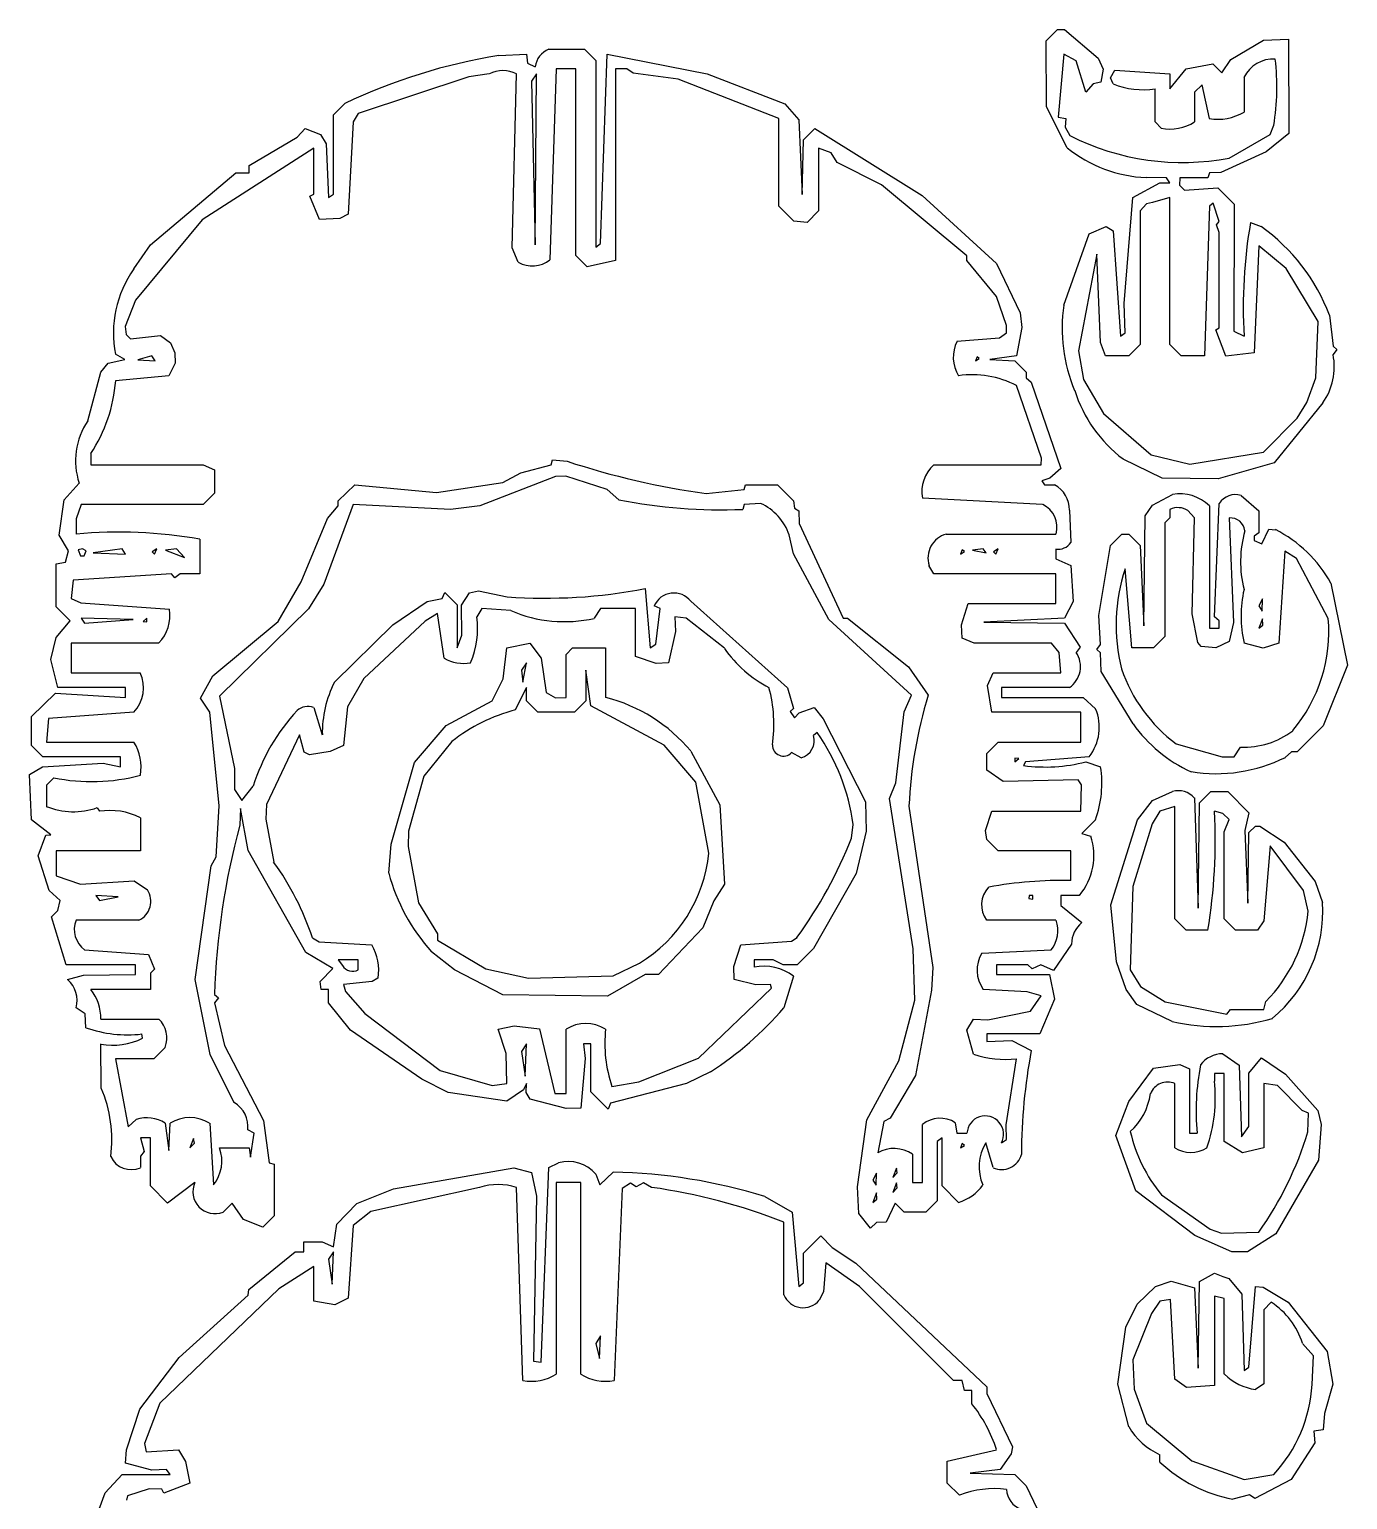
# Model space of a CAD drawing. Header units: millimetres. Extents: x 1.7 to 41.6, y 1.6 to 35.8.
# Drawn here: x 16.08 to 27.36, y 23.04 to 35.62 of the extents above; entities that cross this region are included whole.
import ezdxf

# ---------------------------------------------------------------- set-up
doc = ezdxf.new("R2010")
doc.units = ezdxf.units.MM
doc.linetypes.add('Continuous2', pattern=[0])
doc.layers.add('Unnamed Level 1', color=1, linetype='Continuous')

msp = doc.modelspace()

# ---------------------------------------------------------------- linework, layer by layer
at = {"layer": 'Unnamed Level 1', "color": 1, "linetype": 'Continuous2', "lineweight": -3}
for p, q in [((24.78, 35.526), (24.877, 35.623)), ((24.877, 35.623), (24.937, 35.623)), ((24.937, 35.623), (25.224, 35.377)), ((24.783, 34.961), (24.78, 35.526)), ((26.362, 35.365), (26.641, 35.531)), ((26.641, 35.531), (26.855, 35.539)), ((26.855, 35.539), (26.857, 34.732)), ((20.096, 35.4), (20.332, 35.412)), ((20.332, 35.412), (20.342, 35.334)), ((20.523, 35.454), (20.828, 35.454)), ((20.828, 35.454), (20.925, 35.357)), ((20.967, 33.79), (21.022, 35.412)), ((21.022, 35.412), (21.879, 35.242)), ((24.931, 35.411), (24.884, 34.872)), ((25.037, 35.354), (24.931, 35.411)), ((25.224, 35.377), (25.268, 35.284)), ((26.283, 35.251), (26.362, 35.365)), ((20.014, 35.242), (19.839, 35.217)), ((20.014, 35.242), (20.014, 35.242)), ((20.211, 33.753), (20.247, 35.242)), ((20.342, 35.334), (20.406, 35.304)), ((20.417, 35.243), (20.374, 35.179)), ((20.406, 33.779), (20.417, 35.243)), ((20.586, 35.285), (20.533, 33.651)), ((20.756, 35.285), (20.586, 35.285)), ((20.756, 33.687), (20.756, 35.285)), ((20.925, 35.357), (20.925, 33.76)), ((21.192, 35.285), (21.094, 35.285)), ((21.094, 35.285), (21.094, 33.645)), ((21.245, 35.249), (21.192, 35.285)), ((21.63, 35.197), (21.245, 35.249)), ((21.879, 35.242), (22.543, 34.985)), ((25.119, 35.085), (25.037, 35.354)), ((25.268, 35.284), (25.248, 35.172)), ((25.331, 35.209), (25.368, 35.274)), ((25.368, 35.274), (25.839, 35.242)), ((25.839, 35.115), (25.978, 35.285)), ((25.839, 35.242), (25.839, 35.115)), ((25.978, 35.285), (26.207, 35.327)), ((26.207, 35.327), (26.283, 35.251)), ((19.839, 35.217), (18.892, 34.903)), ((20.374, 35.179), (20.406, 33.779)), ((22.492, 34.861), (21.63, 35.197)), ((25.181, 35.157), (25.119, 35.085)), ((25.248, 35.172), (25.181, 35.157)), ((25.353, 35.157), (25.331, 35.209)), ((25.712, 34.831), (25.712, 35.115)), ((26.114, 35.149), (26.05, 35.085)), ((26.177, 34.861), (26.114, 35.149)), ((26.474, 35.212), (26.474, 34.916)), ((18.68, 34.891), (18.777, 34.988)), ((22.543, 34.985), (22.662, 34.849)), ((26.05, 35.085), (26.05, 34.831)), ((18.68, 34.213), (18.68, 34.891)), ((18.892, 34.903), (18.849, 34.831)), ((22.492, 34.111), (22.492, 34.861)), ((24.96, 34.61), (24.783, 34.961)), ((24.884, 34.872), (24.949, 34.861)), ((24.949, 34.861), (24.944, 34.787)), ((18.371, 34.701), (18.438, 34.776)), ((18.438, 34.776), (18.569, 34.723)), ((18.849, 34.831), (18.807, 34.041)), ((22.662, 34.849), (22.693, 34.211)), ((22.704, 34.679), (22.801, 34.776)), ((22.801, 34.776), (23.719, 34.202)), ((24.944, 34.787), (24.984, 34.714)), ((25.766, 34.776), (25.712, 34.831)), ((26.857, 34.732), (26.662, 34.576)), ((26.697, 34.724), (26.728, 34.802)), ((18.511, 34.607), (17.558, 33.992)), ((17.96, 34.459), (18.371, 34.701)), ((18.511, 34.213), (18.511, 34.607)), ((18.569, 34.723), (18.617, 34.643)), ((18.617, 34.643), (18.638, 34.183)), ((22.693, 34.211), (22.704, 34.679)), ((22.94, 34.568), (22.831, 34.607)), ((22.831, 34.607), (22.831, 34.069)), ((26.347, 34.522), (26.697, 34.724)), ((22.992, 34.483), (22.94, 34.568)), ((23.371, 34.293), (22.992, 34.483)), ((26.662, 34.576), (26.275, 34.397)), ((17.113, 33.778), (17.845, 34.395)), ((17.845, 34.395), (17.96, 34.395)), ((17.96, 34.395), (17.96, 34.459)), ((25.809, 34.353), (25.638, 34.355)), ((25.839, 34.31), (25.809, 34.353)), ((25.923, 34.353), (25.921, 34.291)), ((26.165, 34.353), (25.923, 34.353)), ((26.177, 34.395), (26.165, 34.353)), ((26.275, 34.397), (26.177, 34.395)), ((24.101, 33.684), (23.371, 34.293)), ((25.521, 34.183), (25.754, 34.309)), ((25.754, 34.309), (25.839, 34.31)), ((25.921, 34.291), (25.963, 34.246)), ((25.963, 34.246), (26.25, 34.268)), ((26.25, 34.268), (26.389, 34.128)), ((18.479, 34.195), (18.511, 34.213)), ((18.562, 33.995), (18.479, 34.195)), ((18.638, 34.183), (18.68, 34.213)), ((22.62, 33.981), (22.492, 34.111)), ((23.719, 34.202), (24.356, 33.62)), ((25.449, 33.277), (25.521, 34.183)), ((25.638, 34.131), (25.584, 34.069)), ((25.69, 34.141), (25.638, 34.131)), ((25.839, 34.183), (25.69, 34.141)), ((25.839, 32.925), (25.839, 34.183)), ((26.177, 34.111), (26.135, 32.828)), ((26.209, 34.136), (26.177, 34.111)), ((26.262, 33.98), (26.209, 34.136)), ((26.389, 34.128), (26.385, 33.041)), ((17.558, 33.992), (16.986, 33.306)), ((18.735, 34.004), (18.562, 33.995)), ((18.807, 34.041), (18.735, 34.004)), ((22.734, 33.971), (22.62, 33.981)), ((22.831, 34.069), (22.734, 33.971)), ((25.584, 34.069), (25.584, 32.925)), ((26.239, 33.95), (26.262, 33.98)), ((24.931, 33.264), (25.148, 33.872)), ((25.148, 33.872), (25.294, 33.937)), ((25.294, 33.937), (25.353, 33.899)), ((25.353, 33.899), (25.415, 32.997)), ((26.262, 33.886), (26.239, 33.95)), ((26.262, 33.069), (26.262, 33.886)), ((26.529, 33.971), (26.619, 33.935)), ((16.971, 33.573), (17.113, 33.778)), ((20.262, 33.63), (20.211, 33.753)), ((20.925, 33.76), (20.967, 33.79)), ((26.601, 33.772), (26.559, 32.855)), ((26.833, 33.576), (26.601, 33.772)), ((20.853, 33.59), (20.756, 33.687)), ((21.094, 33.645), (20.853, 33.59)), ((24.102, 33.645), (24.101, 33.684)), ((24.356, 33.336), (24.102, 33.645)), ((24.356, 33.62), (24.557, 33.198)), ((25.214, 33.698), (25.057, 32.871)), ((25.245, 32.942), (25.214, 33.698)), ((27.109, 33.124), (26.833, 33.576)), ((16.986, 33.306), (16.899, 33.079)), ((24.442, 33.088), (24.356, 33.336)), ((25.457, 33.027), (25.449, 33.277)), ((24.557, 33.198), (24.573, 33.072)), ((27.089, 32.641), (27.109, 33.124)), ((27.204, 33.177), (27.236, 32.912)), ((16.899, 33.079), (16.905, 33.011)), ((16.905, 33.011), (16.944, 32.976)), ((16.944, 32.976), (17.199, 33.004)), ((17.199, 33.004), (17.287, 32.94)), ((24.017, 32.955), (24.381, 32.984)), ((24.381, 32.984), (24.441, 33.027)), ((24.441, 33.027), (24.442, 33.088)), ((24.573, 33.072), (24.526, 32.828)), ((25.415, 32.997), (25.457, 33.027)), ((26.231, 33.051), (26.262, 33.069)), ((26.317, 32.827), (26.231, 33.051)), ((26.385, 33.041), (26.474, 32.997)), ((16.895, 32.799), (16.814, 32.843)), ((17.287, 32.94), (17.324, 32.855)), ((17.324, 32.855), (17.325, 32.766)), ((25.057, 32.871), (25.1, 32.626)), ((25.288, 32.828), (25.245, 32.942)), ((25.584, 32.925), (25.487, 32.828)), ((25.936, 32.828), (25.839, 32.925)), ((26.559, 32.855), (26.317, 32.827)), ((27.236, 32.912), (27.269, 32.883)), ((27.269, 32.883), (27.236, 32.84)), ((16.689, 32.688), (16.752, 32.765)), ((16.752, 32.765), (16.895, 32.799)), ((17.125, 32.828), (17.005, 32.796)), ((17.005, 32.796), (17.155, 32.785)), ((17.155, 32.785), (17.125, 32.828)), ((17.325, 32.766), (17.27, 32.658)), ((24.189, 32.822), (24.174, 32.785)), ((24.174, 32.785), (24.208, 32.806)), ((24.208, 32.806), (24.189, 32.822)), ((24.526, 32.828), (24.299, 32.798)), ((24.299, 32.798), (24.513, 32.785)), ((24.513, 32.785), (24.61, 32.688)), ((25.487, 32.828), (25.288, 32.828)), ((26.135, 32.828), (25.936, 32.828)), ((16.577, 32.273), (16.689, 32.688)), ((17.27, 32.658), (16.816, 32.616)), ((24.61, 32.688), (24.609, 32.642)), ((24.609, 32.642), (24.653, 32.604)), ((24.653, 32.604), (24.907, 31.866)), ((25.1, 32.626), (25.27, 32.337)), ((27.011, 32.429), (27.089, 32.641)), ((24.74, 31.954), (24.526, 32.574)), ((27.148, 32.426), (26.731, 31.913)), ((26.928, 32.295), (27.011, 32.429)), ((25.27, 32.337), (25.679, 31.982)), ((26.64, 32.005), (26.928, 32.295)), ((16.604, 31.993), (16.604, 31.896)), ((25.679, 31.982), (26.01, 31.903)), ((26.01, 31.903), (26.64, 32.005)), ((16.604, 31.896), (17.566, 31.896)), ((17.566, 31.896), (17.663, 31.854)), ((17.663, 31.854), (17.663, 31.654)), ((20.285, 31.827), (20.544, 31.896)), ((20.544, 31.896), (20.556, 31.938)), ((20.556, 31.938), (20.68, 31.927)), ((23.818, 31.896), (24.737, 31.896)), ((24.737, 31.896), (24.74, 31.954)), ((24.907, 31.866), (24.812, 31.781)), ((25.774, 31.782), (25.439, 31.946)), ((26.731, 31.913), (26.251, 31.777)), ((16.376, 31.597), (16.504, 31.739)), ((18.722, 31.587), (18.862, 31.726)), ((18.862, 31.726), (19.562, 31.659)), ((19.562, 31.659), (20.13, 31.745)), ((20.581, 31.795), (19.934, 31.546)), ((20.13, 31.745), (20.285, 31.827)), ((20.67, 31.799), (20.581, 31.795)), ((21.022, 31.684), (20.67, 31.799)), ((22.196, 31.684), (22.208, 31.726)), ((22.208, 31.726), (22.48, 31.726)), ((22.48, 31.726), (22.619, 31.587)), ((24.812, 31.781), (24.742, 31.758)), ((24.742, 31.758), (24.767, 31.726)), ((24.767, 31.726), (24.852, 31.726)), ((26.251, 31.777), (25.774, 31.782)), ((16.332, 31.295), (16.376, 31.597)), ((17.663, 31.654), (17.566, 31.557)), ((18.722, 31.545), (18.722, 31.587)), ((21.124, 31.597), (21.022, 31.684)), ((21.87, 31.65), (22.196, 31.684)), ((22.619, 31.587), (22.625, 31.526)), ((24.75, 31.557), (23.721, 31.612)), ((25.691, 31.552), (25.86, 31.642)), ((26.449, 31.633), (26.601, 31.502)), ((16.52, 31.557), (16.477, 31.434)), ((17.566, 31.557), (16.52, 31.557)), ((18.849, 31.557), (18.599, 30.876)), ((18.628, 31.437), (18.722, 31.545)), ((19.682, 31.513), (18.849, 31.557)), ((19.934, 31.546), (19.682, 31.513)), ((22.196, 31.557), (22.183, 31.515)), ((22.335, 31.566), (22.196, 31.557)), ((22.625, 31.526), (22.662, 31.502)), ((22.662, 31.502), (22.667, 31.395)), ((24.98, 31.508), (24.98, 31.508)), ((24.98, 31.508), (24.991, 31.231)), ((25.616, 30.517), (25.627, 31.46)), ((25.627, 31.46), (25.691, 31.552)), ((25.839, 31.515), (25.839, 31.442)), ((26.05, 31.444), (25.994, 31.505)), ((26.177, 31.545), (26.177, 30.498)), ((26.22, 30.595), (26.262, 31.566)), ((26.601, 31.502), (26.601, 31.315)), ((16.477, 31.434), (16.477, 31.303)), ((18.405, 30.896), (18.628, 31.437)), ((22.667, 31.395), (23.043, 30.583)), ((25.839, 31.442), (25.796, 31.4)), ((25.796, 31.4), (25.796, 30.426)), ((26.029, 30.62), (26.05, 31.444)), ((26.347, 31.442), (26.383, 30.546)), ((26.625, 31.219), (26.686, 31.345)), ((26.686, 31.345), (26.742, 31.341)), ((16.412, 31.16), (16.332, 31.295)), ((17.536, 31.26), (17.536, 30.964)), ((22.617, 31.135), (22.581, 31.296)), ((23.924, 31.303), (24.864, 31.303)), ((25.23, 30.608), (25.33, 31.206)), ((25.33, 31.206), (25.427, 31.303)), ((25.427, 31.303), (25.487, 31.303)), ((25.487, 31.303), (25.584, 31.206)), ((25.584, 31.206), (25.616, 30.517)), ((26.56, 31.286), (26.559, 31.248)), ((26.559, 31.248), (26.625, 31.219)), ((26.601, 31.315), (26.56, 31.286)), ((16.386, 31.062), (16.412, 31.16)), ((16.532, 31.176), (16.495, 31.168)), ((16.495, 31.168), (16.515, 31.118)), ((16.515, 31.118), (16.548, 31.116)), ((16.564, 31.16), (16.532, 31.176)), ((16.548, 31.116), (16.564, 31.16)), ((16.871, 31.176), (16.624, 31.144)), ((16.624, 31.144), (16.901, 31.133)), ((16.901, 31.133), (16.871, 31.176)), ((17.168, 31.176), (17.129, 31.153)), ((17.129, 31.153), (17.149, 31.133)), ((17.149, 31.133), (17.168, 31.176)), ((17.337, 31.176), (17.244, 31.165)), ((17.244, 31.165), (17.405, 31.102)), ((17.405, 31.102), (17.337, 31.176)), ((22.92, 30.573), (22.617, 31.135)), ((24.062, 31.17), (24.047, 31.133)), ((24.047, 31.133), (24.081, 31.154)), ((24.081, 31.154), (24.062, 31.17)), ((24.241, 31.176), (24.149, 31.165)), ((24.149, 31.165), (24.267, 31.144)), ((24.267, 31.144), (24.241, 31.176)), ((24.368, 31.176), (24.33, 31.153)), ((24.33, 31.153), (24.349, 31.133)), ((24.349, 31.133), (24.368, 31.176)), ((24.864, 31.176), (24.864, 31.091)), ((24.864, 31.091), (24.991, 31.036)), ((26.823, 31.156), (26.771, 30.37)), ((26.922, 31.094), (26.823, 31.156)), ((27.194, 30.582), (26.922, 31.094)), ((16.308, 31.049), (16.386, 31.062)), ((16.308, 30.68), (16.308, 31.049)), ((17.295, 30.964), (16.453, 30.91)), ((17.322, 30.929), (17.295, 30.964)), ((17.367, 30.964), (17.322, 30.929)), ((17.536, 30.964), (17.367, 30.964)), ((23.818, 30.964), (23.777, 31.034)), ((24.864, 30.964), (23.818, 30.964)), ((24.864, 30.71), (24.864, 30.964)), ((24.991, 31.036), (25.01, 30.728)), ((25.512, 30.329), (25.457, 31.006)), ((16.453, 30.91), (16.435, 30.752)), ((18.206, 30.554), (18.405, 30.896)), ((18.599, 30.876), (18.467, 30.664)), ((21.349, 30.837), (21.391, 30.329)), ((27.217, 30.883), (27.36, 30.181)), ((16.435, 30.752), (16.519, 30.714)), ((16.519, 30.714), (17.276, 30.661)), ((19.189, 30.528), (19.483, 30.728)), ((19.483, 30.728), (19.612, 30.753)), ((19.612, 30.753), (19.633, 30.803)), ((19.633, 30.803), (19.739, 30.697)), ((19.776, 30.695), (19.844, 30.802)), ((19.844, 30.802), (19.921, 30.818)), ((19.921, 30.818), (20.166, 30.767)), ((21.739, 30.729), (22.565, 29.989)), ((24.055, 30.528), (24.114, 30.71)), ((24.114, 30.71), (24.864, 30.71)), ((25.01, 30.728), (24.937, 30.583)), ((26.633, 30.748), (26.601, 30.689)), ((26.629, 30.644), (26.633, 30.748)), ((16.426, 30.562), (16.308, 30.68)), ((16.966, 30.572), (16.52, 30.583)), ((16.52, 30.583), (16.55, 30.54)), ((17.083, 30.583), (17.051, 30.554)), ((17.084, 30.552), (17.083, 30.583)), ((18.467, 30.664), (17.706, 29.917)), ((19.57, 30.625), (19.464, 30.559)), ((19.627, 30.241), (19.57, 30.625)), ((19.739, 30.697), (19.739, 30.329)), ((19.779, 30.438), (19.776, 30.695)), ((19.951, 30.667), (19.908, 30.595)), ((20.199, 30.649), (19.951, 30.667)), ((20.967, 30.667), (20.913, 30.583)), ((21.264, 30.667), (20.967, 30.667)), ((21.264, 30.256), (21.264, 30.667)), ((21.476, 30.667), (21.425, 30.689)), ((21.44, 30.36), (21.476, 30.667)), ((21.7, 30.583), (21.603, 30.595)), ((21.603, 30.595), (21.608, 30.47)), ((22.027, 30.326), (21.7, 30.583)), ((23.043, 30.583), (23.079, 30.583)), ((23.079, 30.583), (23.603, 30.166)), ((24.937, 30.583), (24.248, 30.551)), ((25.246, 30.359), (25.23, 30.608)), ((26.077, 30.375), (26.029, 30.62)), ((26.262, 30.562), (26.22, 30.595)), ((26.601, 30.689), (26.629, 30.644)), ((26.633, 30.578), (26.601, 30.498)), ((26.634, 30.525), (26.633, 30.578)), ((16.307, 30.418), (16.426, 30.562)), ((16.55, 30.54), (16.966, 30.572)), ((17.051, 30.554), (17.084, 30.552)), ((17.649, 30.09), (18.206, 30.554)), ((18.689, 30.036), (19.189, 30.528)), ((19.464, 30.559), (18.939, 30.067)), ((21.608, 30.47), (21.548, 30.202)), ((23.627, 29.926), (22.92, 30.573)), ((24.06, 30.413), (24.055, 30.528)), ((24.248, 30.551), (24.937, 30.54)), ((24.937, 30.54), (25.07, 30.335)), ((26.177, 30.498), (26.262, 30.498)), ((26.262, 30.498), (26.262, 30.562)), ((26.383, 30.546), (26.347, 30.383)), ((26.601, 30.498), (26.634, 30.525)), ((16.26, 30.23), (16.307, 30.418)), ((17.185, 30.371), (16.435, 30.371)), ((16.435, 30.371), (16.435, 30.117)), ((19.739, 30.329), (19.779, 30.438)), ((20.134, 30.065), (20.163, 30.329)), ((20.163, 30.329), (20.362, 30.371)), ((20.362, 30.371), (20.458, 30.243)), ((20.671, 30.274), (20.726, 30.329)), ((20.726, 30.329), (21.01, 30.329)), ((21.01, 30.329), (21.01, 29.905)), ((21.391, 30.329), (21.44, 30.36)), ((24.165, 30.371), (24.06, 30.413)), ((24.826, 30.371), (24.165, 30.371)), ((24.892, 30.291), (24.826, 30.371)), ((25.07, 30.335), (25.037, 30.29)), ((25.213, 30.316), (25.246, 30.359)), ((25.699, 30.329), (25.512, 30.329)), ((25.796, 30.426), (25.699, 30.329)), ((26.108, 30.342), (26.077, 30.375)), ((26.233, 30.33), (26.108, 30.342)), ((26.347, 30.383), (26.233, 30.33)), ((26.636, 30.327), (26.474, 30.37)), ((26.771, 30.37), (26.636, 30.327)), ((16.32, 29.99), (16.26, 30.23)), ((20.332, 30.202), (20.29, 30.138)), ((20.3, 30.036), (20.332, 30.202)), ((20.458, 30.243), (20.501, 29.947)), ((20.671, 29.905), (20.671, 30.274)), ((21.442, 30.197), (21.264, 30.256)), ((21.548, 30.202), (21.442, 30.197)), ((24.907, 30.117), (24.892, 30.291)), ((25.246, 30.286), (25.213, 30.316)), ((25.25, 30.127), (25.246, 30.286)), ((16.435, 30.117), (17.028, 30.117)), ((17.543, 29.899), (17.649, 30.09)), ((20.29, 30.138), (20.3, 30.036)), ((20.84, 30.138), (20.84, 29.875)), ((20.883, 29.833), (20.84, 30.138)), ((23.603, 30.166), (23.769, 29.924)), ((24.278, 30.008), (24.326, 30.117)), ((24.326, 30.117), (24.907, 30.117)), ((25.524, 29.68), (25.25, 30.127)), ((27.36, 30.181), (27.152, 29.663)), ((16.901, 29.99), (16.32, 29.99)), ((16.901, 29.905), (16.901, 29.99)), ((18.939, 30.067), (18.8, 29.824)), ((20.04, 29.877), (20.134, 30.065)), ((20.332, 29.99), (20.236, 29.799)), ((20.332, 29.875), (20.332, 29.99)), ((22.565, 29.989), (22.619, 29.812)), ((24.314, 29.778), (24.278, 30.008)), ((24.979, 29.99), (24.398, 29.99)), ((24.398, 29.99), (24.398, 29.905)), ((16.096, 29.741), (16.302, 29.941)), ((16.302, 29.941), (16.901, 29.905)), ((17.621, 29.778), (17.543, 29.899)), ((17.706, 29.917), (17.833, 29.296)), ((18.8, 29.824), (18.765, 29.494)), ((19.644, 29.665), (20.04, 29.877)), ((20.429, 29.778), (20.332, 29.875)), ((20.501, 29.947), (20.58, 29.903)), ((20.58, 29.903), (20.671, 29.905)), ((20.84, 29.875), (20.743, 29.778)), ((21.511, 29.498), (20.883, 29.833)), ((23.566, 29.781), (23.627, 29.926)), ((24.398, 29.905), (25.098, 29.905)), ((25.098, 29.905), (25.203, 29.808)), ((16.096, 29.494), (16.096, 29.741)), ((16.241, 29.724), (16.223, 29.524)), ((16.973, 29.778), (16.241, 29.724)), ((17.703, 28.977), (17.621, 29.778)), ((18.511, 29.82), (18.585, 29.586)), ((20.743, 29.778), (20.429, 29.778)), ((22.619, 29.812), (22.59, 29.784)), ((22.59, 29.784), (22.625, 29.732)), ((22.625, 29.732), (22.665, 29.773)), ((22.665, 29.773), (22.795, 29.82)), ((22.795, 29.82), (22.872, 29.721)), ((22.872, 29.721), (23.234, 29.011)), ((23.493, 29.175), (23.566, 29.781)), ((25.076, 29.778), (24.314, 29.778)), ((25.076, 29.524), (25.076, 29.778)), ((18.39, 29.585), (18.106, 28.989)), ((18.431, 29.437), (18.39, 29.585)), ((19.373, 29.348), (19.644, 29.665)), ((22.821, 29.604), (22.789, 29.579)), ((27.152, 29.663), (26.928, 29.439)), ((16.193, 29.397), (16.096, 29.494)), ((16.223, 29.524), (16.973, 29.524)), ((18.765, 29.494), (18.651, 29.443)), ((19.693, 29.529), (19.453, 29.231)), ((21.783, 29.179), (21.511, 29.498)), ((21.739, 29.447), (21.987, 28.985)), ((22.438, 29.499), (22.438, 29.499)), ((24.271, 29.427), (24.368, 29.524)), ((24.368, 29.524), (25.076, 29.524)), ((25.892, 29.509), (26.287, 29.397)), ((26.389, 29.397), (26.444, 29.481)), ((16.189, 29.312), (16.71, 29.344)), ((16.859, 29.397), (16.193, 29.397)), ((16.71, 29.344), (16.859, 29.312)), ((16.859, 29.312), (16.859, 29.397)), ((18.474, 29.414), (18.431, 29.437)), ((18.651, 29.443), (18.474, 29.414)), ((19.174, 28.65), (19.373, 29.348)), ((22.683, 29.388), (22.601, 29.433)), ((24.271, 29.282), (24.271, 29.427)), ((24.545, 29.383), (24.512, 29.385)), ((24.512, 29.385), (24.513, 29.354)), ((24.513, 29.354), (24.545, 29.383)), ((24.604, 29.355), (24.587, 29.322)), ((25.148, 29.397), (24.604, 29.355)), ((25.119, 29.354), (25.246, 29.312)), ((26.287, 29.397), (26.389, 29.397)), ((26.881, 29.441), (26.827, 29.392)), ((26.928, 29.439), (26.881, 29.441)), ((16.078, 29.246), (16.189, 29.312)), ((16.096, 28.858), (16.078, 29.246)), ((16.287, 29.218), (16.223, 29.155)), ((17.833, 29.296), (17.833, 29.117)), ((19.453, 29.231), (19.323, 28.761)), ((24.411, 29.185), (24.271, 29.282)), ((25.053, 29.201), (24.411, 29.185)), ((25.082, 29.157), (25.053, 29.201)), ((16.223, 29.155), (16.223, 28.973)), ((17.833, 29.117), (17.896, 29.024)), ((17.896, 29.024), (17.994, 29.147)), ((21.892, 28.573), (21.783, 29.179)), ((23.44, 29.041), (23.493, 29.175)), ((25.076, 28.931), (25.082, 29.157)), ((25.689, 29.023), (25.86, 29.1)), ((26.093, 29.003), (26.19, 29.1)), ((26.19, 29.1), (26.335, 29.1)), ((26.335, 29.1), (26.516, 28.918)), ((16.659, 28.962), (16.677, 28.931)), ((17.677, 28.542), (17.703, 28.977)), ((17.886, 28.954), (17.879, 28.812)), ((17.951, 28.596), (17.886, 28.954)), ((18.106, 28.989), (18.101, 28.864)), ((21.987, 28.985), (22.026, 28.308)), ((23.234, 29.011), (23.241, 28.762)), ((23.642, 27.755), (23.44, 29.041)), ((23.605, 28.975), (23.809, 27.594)), ((25.563, 28.857), (25.689, 29.023)), ((25.881, 28.973), (25.754, 28.931)), ((25.881, 28.011), (25.881, 28.973)), ((26.05, 29.045), (26.082, 28.103)), ((26.082, 28.103), (26.093, 29.003)), ((16.261, 28.73), (16.096, 28.858)), ((17.028, 28.876), (17.028, 28.592)), ((18.101, 28.864), (18.169, 28.497)), ((23.115, 28.702), (23.128, 28.818)), ((24.262, 28.768), (24.314, 28.931)), ((24.314, 28.931), (25.076, 28.931)), ((25.203, 28.858), (25.085, 28.74)), ((25.333, 28.13), (25.563, 28.857)), ((25.688, 28.825), (25.521, 28.287)), ((25.754, 28.931), (25.688, 28.825)), ((26.291, 28.913), (26.22, 28.931)), ((26.347, 28.861), (26.291, 28.913)), ((26.305, 28.754), (26.347, 28.861)), ((26.516, 28.918), (26.481, 28.766)), ((16.154, 28.551), (16.219, 28.728)), ((16.219, 28.728), (16.261, 28.73)), ((19.323, 28.761), (19.32, 28.629)), ((23.241, 28.762), (23.155, 28.398)), ((24.271, 28.689), (24.262, 28.768)), ((25.085, 28.74), (25.161, 28.719)), ((26.305, 28.011), (26.305, 28.754)), ((26.481, 28.766), (26.506, 28.145)), ((26.506, 28.145), (26.516, 28.749)), ((26.516, 28.749), (26.571, 28.804)), ((26.571, 28.804), (26.608, 28.804)), ((26.608, 28.804), (26.816, 28.666)), ((17.028, 28.592), (16.308, 28.592)), ((16.308, 28.592), (16.308, 28.38)), ((18.443, 27.723), (17.951, 28.596)), ((19.154, 28.401), (19.174, 28.65)), ((19.32, 28.629), (19.407, 28.148)), ((24.368, 28.592), (24.271, 28.689)), ((24.991, 28.592), (24.368, 28.592)), ((24.991, 28.338), (24.991, 28.592)), ((26.698, 28.634), (26.643, 27.994)), ((26.982, 28.253), (26.698, 28.634)), ((26.816, 28.666), (27.083, 28.329)), ((16.246, 28.254), (16.154, 28.551)), ((17.497, 27.49), (17.635, 28.463)), ((17.635, 28.463), (17.677, 28.542)), ((16.308, 28.38), (16.516, 28.306)), ((16.516, 28.306), (16.975, 28.337)), ((16.975, 28.337), (17.088, 28.258)), ((23.155, 28.398), (22.789, 27.757)), ((27.083, 28.329), (27.146, 28.151)), ((16.342, 28.168), (16.246, 28.254)), ((16.839, 28.2), (16.647, 28.211)), ((16.647, 28.211), (16.677, 28.168)), ((16.677, 28.168), (16.839, 28.2)), ((22.026, 28.308), (21.935, 28.165)), ((24.635, 28.209), (24.633, 28.184)), ((24.665, 28.211), (24.635, 28.209)), ((24.666, 28.18), (24.665, 28.211)), ((25.064, 28.211), (24.907, 28.211)), ((24.907, 28.211), (24.907, 28.126)), ((25.521, 28.287), (25.5, 27.575)), ((27.022, 28.077), (26.982, 28.253)), ((16.266, 28.029), (16.321, 28.081)), ((16.321, 28.081), (16.342, 28.168)), ((19.407, 28.148), (19.57, 27.881)), ((21.935, 28.165), (21.843, 27.934)), ((24.633, 28.184), (24.666, 28.18)), ((24.907, 28.126), (25.085, 27.978)), ((25.381, 27.642), (25.333, 28.13)), ((16.393, 27.618), (16.266, 28.029)), ((17.016, 27.999), (16.477, 27.999)), ((24.864, 27.999), (24.271, 27.999)), ((25.978, 27.914), (25.881, 28.011)), ((26.402, 27.914), (26.305, 28.011)), ((26.643, 27.994), (26.589, 27.914)), ((18.501, 27.849), (18.558, 27.815)), ((18.558, 27.815), (19.007, 27.787)), ((19.57, 27.881), (19.57, 27.829)), ((19.57, 27.829), (19.984, 27.584)), ((21.843, 27.934), (21.463, 27.533)), ((22.166, 27.787), (22.6, 27.819)), ((22.6, 27.819), (22.648, 27.851)), ((26.165, 27.914), (25.978, 27.914)), ((26.589, 27.914), (26.402, 27.914)), ((16.55, 27.745), (17.098, 27.705)), ((17.098, 27.705), (17.149, 27.581)), ((18.676, 27.586), (18.443, 27.723)), ((19.715, 27.574), (19.52, 27.729)), ((22.106, 27.602), (22.166, 27.787)), ((22.789, 27.757), (22.649, 27.618)), ((23.656, 27.315), (23.642, 27.755)), ((24.229, 27.717), (24.822, 27.745)), ((24.998, 27.795), (24.843, 27.567)), ((24.998, 27.795), (24.998, 27.795)), ((16.986, 27.618), (16.393, 27.618)), ((16.986, 27.533), (16.986, 27.618)), ((17.149, 27.581), (17.113, 27.545)), ((18.567, 27.475), (18.676, 27.586)), ((18.892, 27.66), (18.722, 27.66)), ((18.722, 27.66), (18.759, 27.611)), ((18.892, 27.575), (18.892, 27.66)), ((20.13, 27.359), (19.715, 27.574)), ((19.984, 27.584), (20.35, 27.504)), ((21.073, 27.524), (21.299, 27.63)), ((22.111, 27.49), (22.106, 27.602)), ((22.443, 27.661), (22.281, 27.66)), ((22.281, 27.66), (22.281, 27.596)), ((22.53, 27.618), (22.443, 27.661)), ((22.649, 27.618), (22.53, 27.618)), ((23.809, 27.594), (23.799, 27.4)), ((24.623, 27.618), (24.356, 27.618)), ((24.356, 27.618), (24.356, 27.533)), ((24.659, 27.582), (24.623, 27.618)), ((24.735, 27.618), (24.659, 27.582)), ((24.843, 27.567), (24.735, 27.618)), ((25.466, 27.407), (25.381, 27.642)), ((25.5, 27.575), (25.587, 27.431)), ((16.405, 27.491), (16.542, 27.528)), ((16.542, 27.528), (16.986, 27.533)), ((17.113, 27.545), (17.113, 27.406)), ((17.626, 26.849), (17.497, 27.49)), ((18.574, 27.406), (18.567, 27.475)), ((19.012, 27.474), (18.765, 27.448)), ((18.765, 27.448), (18.784, 27.388)), ((19.061, 27.503), (19.012, 27.474)), ((20.35, 27.504), (21.073, 27.524)), ((21.349, 27.533), (21.027, 27.348)), ((21.463, 27.533), (21.349, 27.533)), ((22.295, 27.445), (22.111, 27.49)), ((22.42, 27.448), (22.295, 27.445)), ((22.428, 27.418), (22.42, 27.448)), ((22.619, 27.52), (22.535, 27.249)), ((24.356, 27.533), (24.81, 27.533)), ((24.81, 27.533), (24.852, 27.323)), ((25.587, 27.431), (25.799, 27.3)), ((17.113, 27.406), (16.604, 27.406)), ((17.663, 27.364), (17.696, 27.334)), ((17.696, 27.334), (17.663, 27.291)), ((18.638, 27.406), (18.574, 27.406)), ((18.638, 27.291), (18.638, 27.406)), ((18.784, 27.388), (18.949, 27.2)), ((21.027, 27.348), (20.13, 27.359)), ((21.806, 26.817), (22.428, 27.418)), ((23.518, 26.796), (23.656, 27.315)), ((23.799, 27.4), (23.663, 26.669)), ((24.617, 27.385), (24.241, 27.406)), ((24.737, 27.351), (24.617, 27.385)), ((24.645, 27.22), (24.737, 27.351)), ((24.852, 27.323), (24.725, 27.025)), ((25.555, 27.276), (25.466, 27.407)), ((16.555, 27.198), (16.477, 27.249)), ((16.562, 27.079), (16.555, 27.198)), ((17.663, 27.291), (17.748, 26.926)), ((18.827, 27.058), (18.638, 27.291)), ((18.949, 27.2), (19.594, 26.712)), ((24.282, 27.145), (24.645, 27.22)), ((25.858, 27.131), (25.555, 27.276)), ((25.799, 27.3), (26.326, 27.194)), ((26.326, 27.194), (26.359, 27.236)), ((26.359, 27.236), (26.643, 27.236)), ((26.643, 27.236), (26.659, 27.303)), ((16.689, 27.152), (17.185, 27.152)), ((19.438, 26.637), (18.827, 27.058)), ((20.09, 27.067), (20.228, 27.095)), ((20.158, 26.858), (20.09, 27.067)), ((20.228, 27.095), (20.444, 27.07)), ((20.444, 27.07), (20.574, 26.516)), ((20.671, 26.516), (20.671, 27.067)), ((21.01, 27.067), (21.01, 27.067)), ((24.101, 27.057), (24.157, 27.152)), ((24.159, 26.853), (24.101, 27.057)), ((24.157, 27.152), (24.282, 27.145)), ((16.693, 26.562), (16.689, 26.94)), ((17.047, 26.989), (17.04, 27.025)), ((20.332, 26.94), (20.29, 26.876)), ((20.321, 26.663), (20.332, 26.94)), ((20.883, 26.94), (20.819, 26.94)), ((20.819, 26.94), (20.836, 26.816)), ((20.883, 26.529), (20.883, 26.94)), ((24.725, 27.025), (24.271, 27.025)), ((24.271, 27.025), (24.271, 26.961)), ((24.271, 26.961), (24.485, 26.968)), ((24.485, 26.968), (24.653, 26.885)), ((17.143, 26.813), (16.816, 26.813)), ((16.816, 26.813), (16.922, 26.229)), ((17.24, 26.91), (17.143, 26.813)), ((17.831, 26.437), (17.626, 26.849)), ((17.748, 26.926), (18.081, 26.286)), ((20.163, 26.601), (20.158, 26.858)), ((20.29, 26.876), (20.321, 26.663)), ((20.836, 26.816), (20.798, 26.389)), ((21.293, 26.615), (21.806, 26.817)), ((24.437, 26.248), (24.526, 26.813)), ((26.292, 26.855), (26.432, 26.758)), ((26.516, 26.691), (26.622, 26.822)), ((26.622, 26.822), (26.828, 26.68)), ((19.594, 26.712), (20.039, 26.585)), ((21.906, 26.7), (21.701, 26.6)), ((23.246, 26.291), (23.518, 26.796)), ((25.487, 26.448), (25.7, 26.732)), ((25.7, 26.732), (25.924, 26.763)), ((25.924, 26.763), (26.008, 26.728)), ((26.008, 26.728), (26.008, 26.177)), ((26.305, 26.686), (26.22, 26.686)), ((26.22, 26.686), (26.22, 26.622)), ((26.305, 26.105), (26.305, 26.686)), ((26.432, 26.758), (26.453, 26.144)), ((26.516, 26.232), (26.516, 26.691)), ((26.828, 26.68), (27.105, 26.37)), ((19.661, 26.523), (19.438, 26.637)), ((20.039, 26.585), (20.163, 26.601)), ((20.332, 26.601), (20.307, 26.547)), ((20.33, 26.523), (20.332, 26.601)), ((21.701, 26.6), (21.052, 26.432)), ((21.064, 26.576), (21.293, 26.615)), ((23.663, 26.669), (23.445, 26.305)), ((25.881, 26.05), (25.881, 26.601)), ((26.759, 26.583), (26.643, 26.601)), ((26.643, 26.601), (26.643, 26.05)), ((26.971, 26.371), (26.759, 26.583)), ((20.164, 26.449), (19.661, 26.523)), ((20.307, 26.547), (20.164, 26.449)), ((20.365, 26.467), (20.33, 26.523)), ((20.673, 26.388), (20.365, 26.467)), ((20.574, 26.516), (20.671, 26.516)), ((21.031, 26.381), (20.883, 26.529)), ((21.052, 26.432), (21.031, 26.381)), ((25.377, 26.157), (25.487, 26.448)), ((25.672, 26.513), (25.672, 26.515)), ((20.798, 26.389), (20.673, 26.388)), ((23.445, 26.305), (23.392, 26.275)), ((27.025, 26.347), (26.971, 26.371)), ((27.02, 26.187), (27.025, 26.347)), ((27.105, 26.37), (27.135, 26.249)), ((16.922, 26.229), (16.993, 26.294)), ((17.24, 26.262), (17.272, 26.027)), ((17.272, 26.027), (17.282, 26.262)), ((17.621, 26.262), (17.621, 26.262)), ((17.621, 26.262), (17.655, 25.733)), ((18.002, 26.177), (17.947, 26.204)), ((17.971, 25.97), (18.002, 26.177)), ((18.081, 26.286), (18.129, 25.923)), ((23.164, 25.718), (23.246, 26.291)), ((23.392, 26.275), (23.339, 26.008)), ((23.721, 25.754), (23.721, 26.25)), ((24.002, 26.265), (24.017, 26.177)), ((24.017, 26.177), (24.102, 26.177)), ((24.441, 26.123), (24.437, 26.248)), ((26.008, 26.177), (26.072, 26.177)), ((26.453, 26.144), (26.516, 26.232)), ((27.135, 26.249), (27.112, 25.945)), ((17.113, 26.135), (17.028, 26.135)), ((17.028, 26.135), (17.06, 26.019)), ((17.113, 25.724), (17.113, 26.135)), ((17.483, 26.131), (17.452, 26.05)), ((17.452, 26.05), (17.49, 26.09)), ((17.49, 26.09), (17.483, 26.131)), ((17.706, 26.05), (17.96, 26.05)), ((17.96, 26.05), (17.971, 25.97)), ((23.89, 26.135), (23.848, 26.105)), ((23.848, 26.105), (23.848, 25.597)), ((23.89, 25.724), (23.89, 26.135)), ((24.062, 26.087), (24.047, 26.05)), ((24.047, 26.05), (24.081, 26.071)), ((24.081, 26.071), (24.062, 26.087)), ((24.326, 25.881), (24.264, 26.093)), ((24.398, 26.093), (24.441, 26.123)), ((25.549, 25.682), (25.377, 26.157)), ((25.881, 26.05), (25.881, 26.05)), ((26.461, 26.008), (26.305, 26.105)), ((26.643, 26.05), (26.461, 26.008)), ((17.06, 26.019), (17.028, 25.978)), ((17.028, 25.978), (17.028, 25.881)), ((18.129, 25.923), (18.172, 25.911)), ((20.523, 25.881), (20.607, 25.923)), ((23.636, 25.996), (23.636, 25.754)), ((24.569, 25.995), (24.569, 25.995)), ((27.112, 25.945), (26.747, 25.316)), ((18.172, 25.911), (18.172, 25.47)), ((19.193, 25.699), (20.223, 25.879)), ((20.223, 25.879), (20.374, 25.839)), ((20.374, 25.839), (20.417, 25.636)), ((20.459, 24.216), (20.523, 25.881)), ((20.925, 25.826), (20.961, 25.735)), ((20.961, 25.735), (21.075, 25.842)), ((23.329, 25.834), (23.297, 25.775)), ((23.325, 25.73), (23.329, 25.834)), ((23.498, 25.877), (23.467, 25.796)), ((23.467, 25.796), (23.505, 25.836)), ((23.505, 25.836), (23.498, 25.877)), ((17.261, 25.576), (17.113, 25.724)), ((17.494, 25.754), (17.261, 25.576)), ((18.879, 25.575), (19.193, 25.699)), ((19.93, 25.712), (19.001, 25.505)), ((19.93, 25.712), (19.93, 25.712)), ((20.302, 24.06), (20.247, 25.712)), ((20.798, 25.754), (20.586, 25.754)), ((20.586, 25.754), (20.586, 24.114)), ((20.798, 24.114), (20.798, 25.754)), ((21.15, 25.704), (21.082, 24.06)), ((21.222, 25.747), (21.15, 25.704)), ((21.27, 25.718), (21.222, 25.747)), ((21.335, 25.751), (21.27, 25.718)), ((21.403, 25.712), (21.335, 25.751)), ((23.176, 25.49), (23.164, 25.718)), ((23.297, 25.775), (23.325, 25.73)), ((23.498, 25.75), (23.467, 25.669)), ((23.467, 25.669), (23.505, 25.709)), ((23.505, 25.709), (23.498, 25.75)), ((23.636, 25.754), (23.721, 25.754)), ((24.03, 25.584), (23.89, 25.724)), ((26.053, 25.301), (25.549, 25.682)), ((17.812, 25.576), (17.736, 25.5)), ((17.911, 25.437), (17.812, 25.576)), ((18.708, 25.396), (18.879, 25.575)), ((20.417, 25.636), (20.392, 24.226)), ((22.373, 25.633), (22.607, 25.499)), ((23.329, 25.665), (23.297, 25.584)), ((23.297, 25.584), (23.33, 25.611)), ((23.33, 25.611), (23.329, 25.665)), ((23.488, 25.576), (23.412, 25.415)), ((23.564, 25.5), (23.488, 25.576)), ((23.848, 25.597), (23.751, 25.5)), ((25.767, 25.647), (26.184, 25.355)), ((18.075, 25.373), (17.911, 25.437)), ((18.172, 25.47), (18.075, 25.373)), ((19.001, 25.505), (18.849, 25.385)), ((22.607, 25.499), (22.662, 24.864)), ((23.276, 25.364), (23.176, 25.49)), ((23.751, 25.5), (23.564, 25.5)), ((18.68, 25.203), (18.708, 25.396)), ((18.849, 25.385), (18.807, 24.765)), ((22.535, 24.792), (22.535, 25.415)), ((22.704, 25.148), (22.852, 25.297)), ((22.852, 25.297), (22.948, 25.198)), ((23.327, 25.412), (23.276, 25.364)), ((23.412, 25.415), (23.327, 25.412)), ((26.368, 25.161), (26.053, 25.301)), ((26.184, 25.355), (26.28, 25.321)), ((26.28, 25.321), (26.601, 25.33)), ((26.747, 25.316), (26.504, 25.161)), ((18.426, 25.161), (18.426, 25.246)), ((18.426, 25.246), (18.583, 25.246)), ((18.583, 25.246), (18.68, 25.203)), ((22.948, 25.198), (23.15, 25.063)), ((17.956, 24.837), (18.354, 25.161)), ((18.354, 25.161), (18.426, 25.161)), ((18.68, 25.161), (18.638, 25.097)), ((18.638, 25.097), (18.669, 24.884)), ((18.669, 24.884), (18.68, 25.161)), ((22.704, 24.894), (22.704, 25.148)), ((22.895, 25.067), (22.874, 24.817)), ((23.182, 24.864), (22.895, 25.067)), ((23.15, 25.063), (24.271, 24.005)), ((26.504, 25.161), (26.368, 25.161)), ((18.511, 25.034), (18.212, 24.843)), ((18.511, 24.737), (18.511, 25.034)), ((26.093, 24.907), (26.221, 24.978)), ((26.221, 24.978), (26.292, 24.949)), ((26.292, 24.949), (26.344, 24.932)), ((26.344, 24.932), (26.454, 24.799)), ((18.212, 24.843), (17.194, 23.865)), ((17.361, 24.256), (17.95, 24.789)), ((17.95, 24.789), (17.956, 24.837)), ((22.662, 24.864), (22.704, 24.894)), ((22.874, 24.817), (22.838, 24.748)), ((23.987, 24.06), (23.182, 24.864)), ((25.56, 24.713), (25.717, 24.863)), ((25.717, 24.863), (25.851, 24.909)), ((25.851, 24.909), (26.05, 24.852)), ((26.05, 24.852), (26.082, 24.164)), ((26.082, 24.164), (26.093, 24.907)), ((26.454, 24.799), (26.474, 24.144)), ((26.516, 24.174), (26.571, 24.864)), ((26.571, 24.864), (26.638, 24.857)), ((26.638, 24.857), (26.852, 24.729)), ((18.692, 24.706), (18.511, 24.737)), ((18.807, 24.765), (18.692, 24.706)), ((25.461, 24.515), (25.56, 24.713)), ((25.754, 24.737), (25.683, 24.634)), ((25.843, 24.754), (25.754, 24.737)), ((25.881, 24.072), (25.843, 24.754)), ((26.304, 24.762), (26.22, 24.78)), ((26.22, 24.78), (26.22, 24.017)), ((26.305, 24.114), (26.304, 24.762)), ((26.707, 24.729), (26.643, 24.665)), ((26.643, 24.665), (26.643, 24.03)), ((26.852, 24.729), (27.184, 24.308)), ((25.683, 24.634), (25.522, 24.235)), ((20.967, 24.441), (20.925, 24.377)), ((20.957, 24.248), (20.967, 24.441)), ((25.394, 24.029), (25.461, 24.515)), ((20.925, 24.377), (20.957, 24.248)), ((27.067, 24.271), (26.975, 24.377)), ((27.184, 24.308), (27.234, 24.028)), ((17.024, 23.814), (17.361, 24.256)), ((20.392, 24.226), (20.459, 24.216)), ((25.522, 24.235), (25.534, 23.986)), ((26.474, 24.144), (26.516, 24.174)), ((27.056, 24.026), (27.067, 24.271)), ((24.06, 24.06), (23.987, 24.06)), ((24.081, 23.975), (24.06, 24.06)), ((25.98, 23.999), (25.881, 24.072)), ((24.144, 23.975), (24.081, 23.975)), ((24.144, 23.86), (24.144, 23.975)), ((24.271, 24.005), (24.271, 23.948)), ((24.271, 23.948), (24.491, 23.492)), ((25.487, 23.664), (25.394, 24.029)), ((25.534, 23.986), (25.64, 23.693)), ((26.22, 24.017), (25.98, 23.999)), ((26.643, 24.03), (26.573, 23.982)), ((27.234, 24.028), (27.161, 23.777)), ((16.908, 23.467), (17.024, 23.814)), ((17.194, 23.865), (17.064, 23.521)), ((25.64, 23.693), (26.026, 23.371)), ((27.161, 23.777), (27.152, 23.636)), ((27.152, 23.636), (27.071, 23.625)), ((27.071, 23.625), (27.08, 23.525)), ((16.901, 23.352), (16.908, 23.467)), ((17.064, 23.521), (17.077, 23.448)), ((17.077, 23.448), (17.355, 23.467)), ((17.355, 23.467), (17.415, 23.367)), ((23.932, 23.369), (24.356, 23.467)), ((24.482, 23.431), (24.386, 23.297)), ((24.491, 23.492), (24.482, 23.431)), ((25.754, 23.361), (25.754, 23.424)), ((27.08, 23.525), (26.876, 23.212)), ((17.127, 23.291), (16.901, 23.352)), ((17.252, 23.297), (17.127, 23.291)), ((17.282, 23.255), (17.252, 23.297)), ((17.415, 23.367), (17.452, 23.182)), ((23.932, 23.182), (23.932, 23.369)), ((24.386, 23.297), (24.129, 23.267)), ((26.026, 23.371), (26.475, 23.211)), ((16.726, 23.099), (16.871, 23.255)), ((16.871, 23.255), (17.282, 23.255)), ((17.452, 23.182), (17.228, 23.096)), ((24.038, 23.077), (23.932, 23.182)), ((24.129, 23.267), (24.513, 23.255)), ((24.513, 23.255), (24.61, 23.158)), ((24.61, 23.158), (24.84, 22.675)), ((26.475, 23.211), (26.728, 23.255)), ((26.876, 23.212), (26.565, 23.049)), ((16.464, 22.385), (16.726, 23.099)), ((16.919, 23.073), (16.909, 23.035)), ((17.102, 23.133), (16.919, 23.073)), ((17.21, 23.128), (17.102, 23.133)), ((17.228, 23.096), (17.21, 23.128)), ((26.52, 23.082), (26.379, 23.045)), ((26.565, 23.049), (26.52, 23.082))]:
    msp.add_line(p, q, dxfattribs=at)
for centre, radius, start, end in [((20.87, 30.606), 4.856, 99.1661, 115.527), ((20.596, 35.276), 0.192, 112.4298, 171.6617), ((26.727, 35.087), 0.283, 87.2305, 153.6833), ((24.774, 35.13), 1.981, 350.4571, 6.9159), ((20.131, 35.027), 0.244, 61.5578, 118.4905), ((25.607, 35.774), 0.667, 247.6042, 279.0501), ((26.253, 35.278), 0.424, 259.6226, 301.3605), ((25.838, 35.164), 0.394, 259.4405, 302.4802), ((25.684, 35.506), 1.152, 231.0676, 267.7095), ((25.945, 36.605), 2.121, 243.0508, 280.9129), ((30.777, 33.243), 4.31, 170.2695, 183.2666), ((25.692, 32.615), 1.613, 20.3955, 54.9239), ((20.382, 33.839), 0.241, 240.0983, 308.7636), ((17.76, 33.021), 0.963, 145.0489, 190.6759), ((26.31, 33.067), 1.393, 171.8854, 202.596), ((24.292, 32.818), 0.307, 153.5882, 211.4246), ((26.701, 32.737), 0.545, 325.1406, 10.8586), ((15.482, 32.722), 1.339, 326.9764, 355.4379), ((24.148, 31.846), 0.821, 62.5427, 98.2332), ((26.149, 32.889), 1.18, 197.5928, 233.0188), ((17.087, 31.931), 0.614, 146.1817, 198.2496), ((22.807, 38.368), 6.783, 251.7292, 262.0636), ((24.023, 31.667), 0.307, 131.9157, 190.3692), ((24.732, 31.509), 0.248, 359.8062, 61.0496), ((21.995, 35.973), 4.462, 258.7391, 272.4108), ((25.927, 31.293), 0.355, 45.1831, 100.7906), ((26.399, 31.477), 0.164, 72.4067, 147.0168), ((22.148, 31.148), 0.458, 18.822, 65.8519), ((24.657, 31.363), 0.216, 343.9923, 64.3501), ((25.907, 31.368), 0.162, 57.6452, 114.972), ((26.357, 31.317), 0.125, 6.8624, 94.3724), ((27.407, 31.066), 0.963, 163.984, 194.1901), ((26.248, 30.354), 1.104, 28.6557, 63.4319), ((16.845, 27.296), 4.024, 80.1074, 95.2415), ((23.982, 31.097), 0.214, 105.6575, 197.0314), ((24.884, 31.303), 0.129, 260.895, 325.9374), ((26.929, 30.522), 1.55, 161.8165, 193.9018), ((20.491, 35.304), 4.549, 265.9011, 280.8714), ((27.477, 30.602), 1.029, 167.2097, 193.0393), ((21.594, 30.614), 0.185, 38.3464, 156.1728), ((16.954, 30.603), 0.327, 314.9061, 10.2509), ((19.166, 30.497), 0.748, 336.8082, 7.5441), ((20.658, 31.72), 1.166, 246.8037, 282.6336), ((25.885, 30.468), 1.314, 319.8994, 4.9921), ((22.896, 30.927), 1.057, 214.6856, 242.497), ((19.795, 30.537), 0.34, 240.4609, 280.0429), ((24.859, 30.169), 0.215, 303.8641, 34.2518), ((16.745, 29.989), 0.31, 317.2072, 24.3623), ((26.712, 30.597), 1.363, 199.1616, 232.9888), ((19.537, 29.603), 0.952, 152.955, 181.0186), ((21.238, 29.672), 1.212, 351.7896, 15.2034), ((18.463, 29.681), 0.147, 71.0433, 129.7086), ((20.666, 28.548), 1.4, 39.9552, 75.766), ((27.543, 28.783), 3.942, 163.1793, 177.2115), ((19.631, 28.63), 1.717, 137.3217, 162.4852), ((20.609, 28.368), 1.478, 104.6026, 128.2741), ((24.824, 29.65), 0.411, 322.0757, 22.6801), ((22.641, 29.537), 0.154, 285.9707, 15.9707), ((21.359, 28.58), 1.785, 7.6622, 35.0074), ((26.537, 30.4), 1.243, 215.4185, 245.4259), ((26.473, 30.169), 0.689, 267.5924, 307.2623), ((16.63, 29.31), 0.404, 349.9927, 31.9275), ((22.532, 29.498), 0.0944, 179.1463, 316.6144), ((24.771, 30.696), 1.386, 262.3566, 284.5282), ((26.235, 30.58), 1.327, 260.6889, 296.5047), ((16.611, 30.784), 1.599, 258.2965, 285.1045), ((24.338, 29.169), 0.919, 340.226, 8.9532), ((25.912, 28.923), 0.184, 41.4391, 106.2782), ((16.455, 29.535), 0.608, 247.537, 289.5727), ((16.767, 28.359), 0.579, 63.2409, 98.9478), ((21.531, 28.675), 4.696, 350.6791, 3.1297), ((23.902, 27.173), 6.242, 164.7812, 178.2501), ((19.554, 30.102), 3.826, 323.9556, 338.5313), ((24.662, 28.551), 0.527, 319.7936, 18.586), ((20.646, 28.699), 1.253, 301.4393, 354.2342), ((16.276, 27.118), 2.341, 18.1834, 36.0729), ((20.728, 28.823), 1.63, 194.9974, 222.1518), ((24.904, 25.049), 3.29, 88.4823, 100.7885), ((16.938, 28.16), 0.179, 295.7886, 33.1404), ((24.446, 28.13), 0.219, 136.3363, 216.764), ((25.764, 28.195), 1.264, 315.1072, 354.6404), ((25.953, 28.078), 1.195, 309.6619, 3.5098), ((16.678, 27.919), 0.216, 158.332, 233.7375), ((24.623, 27.908), 0.258, 320.6304, 20.5913), ((25.236, 27.794), 0.238, 129.349, 179.8442), ((18.665, 27.575), 0.403, 349.7431, 31.7889), ((24.475, 27.571), 0.286, 149.285, 215.134), ((18.843, 27.658), 0.0964, 209.2145, 300.4935), ((22.367, 27.191), 0.414, 52.6064, 102.0487), ((16.25, 27.313), 0.236, 344.1739, 48.9638), ((16.297, 27.162), 0.392, 358.5363, 38.467), ((20.299, 29.176), 2.952, 302.9846, 319.2451), ((16.918, 28.086), 1.068, 250.5452, 276.5639), ((17.031, 26.99), 0.224, 339.094, 46.5151), ((20.84, 26.785), 0.329, 58.9989, 120.9674), ((22.129, 26.942), 1.126, 173.6085, 198.9439), ((26.236, 28.778), 1.689, 257.084, 286.5208), ((16.796, 27.491), 0.562, 259.0326, 296.5559), ((24.43, 27.639), 0.832, 250.9553, 276.6048), ((29.374, 25.99), 4.805, 169.2707, 179.9477), ((26.294, 26.613), 0.243, 90.5899, 142.5396), ((28.133, 26.363), 2.07, 168.9462, 185.1622), ((15.635, 26.117), 1.148, 352.933, 22.8066), ((25.818, 26.459), 0.155, 65.8993, 159.7191), ((24.93, 26.477), 1.298, 340.8042, 6.4277), ((17.707, 26.23), 0.242, 353.901, 59.0316), ((25.143, 26.587), 0.534, 311.9662, 352.2559), ((17.082, 26.011), 0.297, 57.7971, 107.4388), ((17.451, 25.98), 0.329, 58.9989, 120.9674), ((23.872, 26.064), 0.24, 57.099, 129.0119), ((24.259, 26.167), 0.157, 331.7915, 176.5223), ((26.803, 26.494), 1.338, 193.1147, 219.2533), ((24.14, 27.064), 3.011, 324.8305, 343.0603), ((17.391, 25.938), 0.334, 322.1204, 19.6002), ((24.596, 25.888), 0.39, 148.3126, 203.4254), ((26.018, 26.279), 0.267, 239.039, 301.002), ((16.949, 26.057), 0.193, 204.9174, 294.0824), ((20.689, 25.622), 0.312, 40.8508, 105.2089), ((23.478, 25.767), 0.278, 55.3652, 120.0074), ((24.399, 26.042), 0.177, 245.6909, 344.5749), ((20.991, 21.186), 4.657, 72.738, 88.9678), ((17.666, 25.676), 0.189, 155.659, 291.5674), ((20.089, 25.203), 0.533, 72.7109, 107.3248), ((20.676, 20.637), 5.127, 68.7452, 81.8523), ((23.915, 25.964), 0.398, 286.8417, 324.3898), ((22.7, 24.86), 0.178, 202.4878, 320.9851), ((26.341, 24.173), 0.666, 17.879, 56.6894), ((20.374, 24.456), 0.403, 259.7435, 301.7876), ((21.01, 24.456), 0.403, 238.1936, 280.2742), ((26.64, 24.455), 0.478, 225.5612, 261.9951), ((25.819, 24.097), 1.239, 317.1982, 356.7094), ((23.186, 23.09), 1.229, 17.8813, 38.8072), ((25.994, 23.96), 0.587, 210.2383, 245.8585), ((26.599, 24.256), 1.231, 226.6525, 259.7051), ((24.339, 22.314), 0.82, 82.8771, 111.5475), ((24.624, 23.132), 0.183, 181.3092, 252.2088)]:
    msp.add_arc(centre, radius, start, end, dxfattribs=at)

doc.saveas('drawing.dxf')
